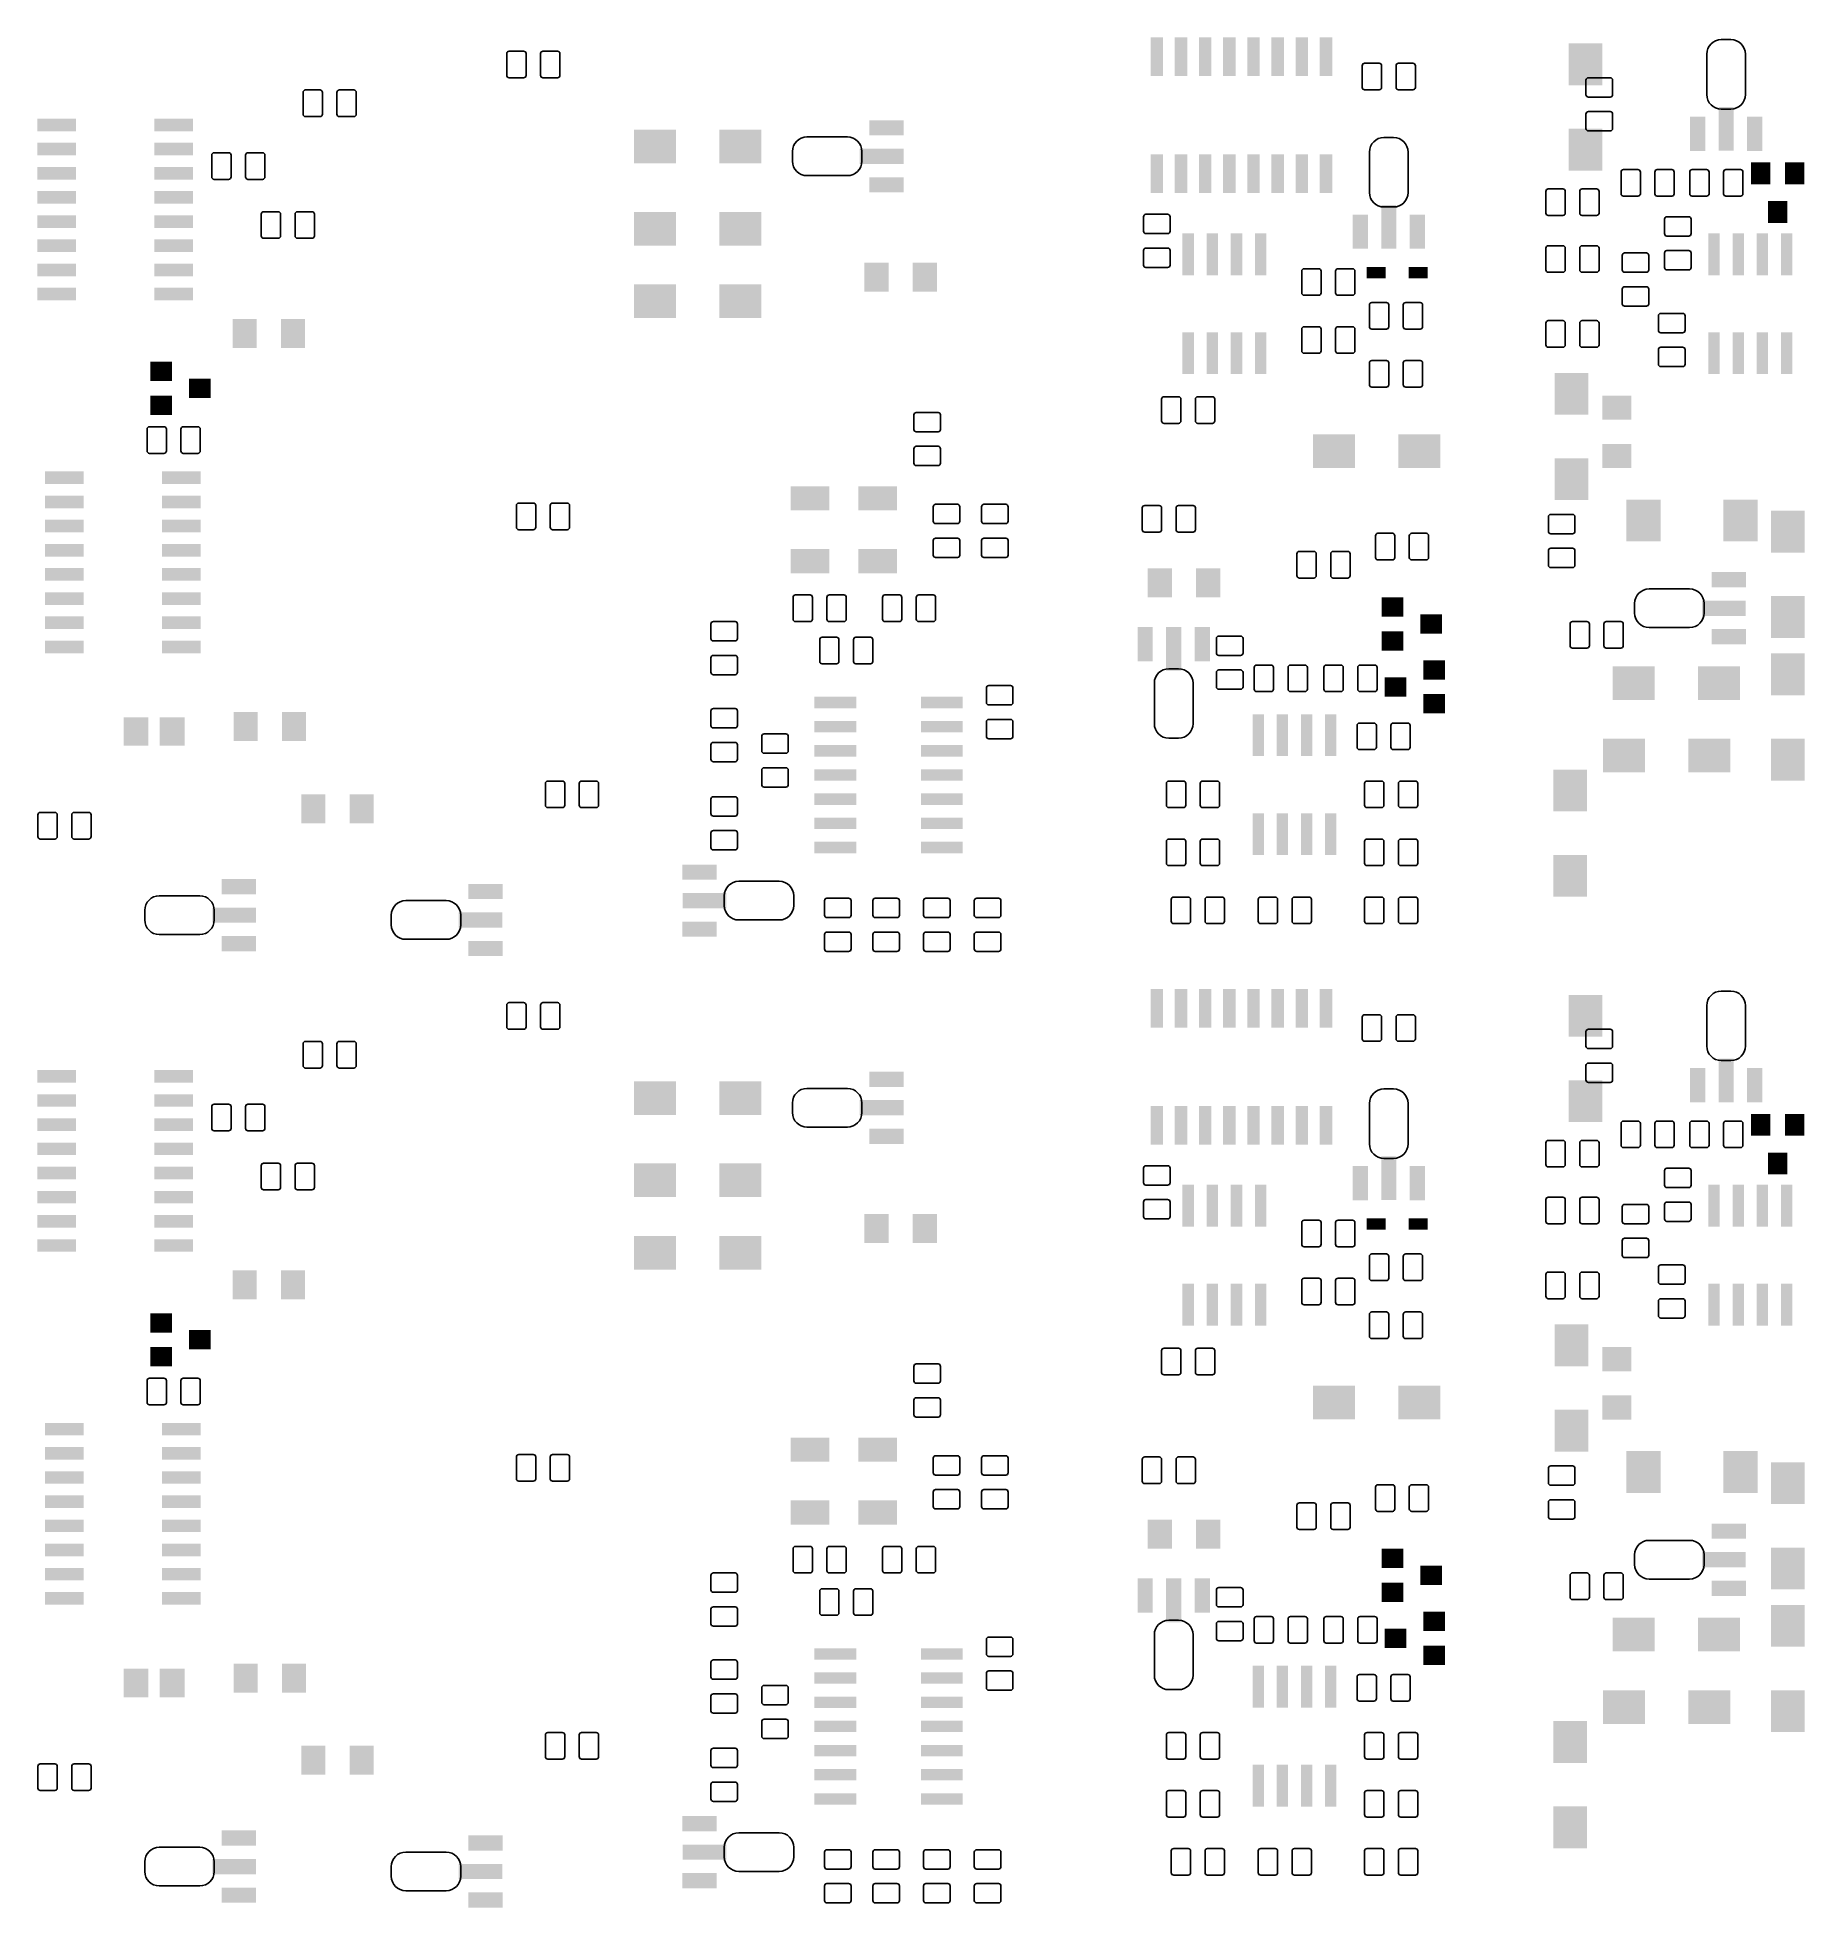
# Model space of a CAD drawing. Extents: x 1.7 to 94.6, y 3.2 to 101.5.
import ezdxf

# ---------------------------------------------------------------- set-up
doc = ezdxf.new("R2010")
doc.units = 0
doc.layers.add('31', color=251, linetype='CONTINUOUS')

# ---------------------------------------------------------------- blocks, each defined once
blk = doc.blocks.new('RECT162560X223520R25')
blk.add_lwpolyline([(0.508, -0.5715), (0.508, 0.5715, 0.4142), (0.381, 0.6985), (-0.381, 0.6985, 0.4142), (-0.508, 0.5715), (-0.508, -0.5715, 0.4142), (-0.381, -0.6985), (0.381, -0.6985, 0.4142)], format="xyb", close=True)
blk = doc.blocks.new('RECT')
blk.add_solid([(-0.5, -0.5), (0.5, -0.5), (-0.5, 0.5), (0.5, 0.5)])
blk = doc.blocks.new('RECT325120X584000R75')
blk.add_lwpolyline([(1.016, -1.063), (1.016, 1.063, 0.4142), (0.254, 1.825), (-0.254, 1.825, 0.4142), (-1.016, 1.063), (-1.016, -1.063, 0.4142), (-0.254, -1.825), (0.254, -1.825, 0.4142)], format="xyb", close=True)

msp = doc.modelspace()

# ---------------------------------------------------------------- block references
at = {"layer": '31'}
for p, xscale, yscale, rotation in [((60.567, 100.4444), 0.6604, 2.032, 180), ((61.837, 100.4444), 0.6604, 2.032, 180), ((63.107, 100.4444), 0.6604, 2.032, 180), ((64.377, 100.4444), 0.6604, 2.032, 180), ((65.647, 100.4444), 0.6604, 2.032, 180), ((66.917, 100.4444), 0.6604, 2.032, 180), ((68.187, 100.4444), 0.6604, 2.032, 180), ((69.457, 100.4444), 0.6604, 2.032, 180), ((2.7566, 96.863), 0.6604, 2.032, 270), ((8.9034, 96.863), 0.6604, 2.032, 270), ((34.195, 95.72), 1.77, 2.2, 270), ((38.679, 95.72), 1.77, 2.2, 270), ((46.365, 96.711), 0.8, 1.8, 90), ((2.7566, 95.593), 0.6604, 2.032, 270), ((8.9034, 95.593), 0.6604, 2.032, 270), ((46.111, 95.212), 0.8, 2.3, 90), ((2.7566, 94.323), 0.6604, 2.032, 270), ((8.9034, 94.323), 0.6604, 2.032, 270), ((60.567, 94.2976), 0.6604, 2.032, 180), ((61.837, 94.2976), 0.6604, 2.032, 180), ((63.107, 94.2976), 0.6604, 2.032, 180), ((64.377, 94.2976), 0.6604, 2.032, 180), ((65.647, 94.2976), 0.6604, 2.032, 180), ((66.917, 94.2976), 0.6604, 2.032, 180), ((68.187, 94.2976), 0.6604, 2.032, 180), ((69.457, 94.2976), 0.6604, 2.032, 180), ((92.311, 94.316), 1.016, 1.143, 180), ((2.7566, 93.053), 0.6604, 2.032, 270), ((8.9034, 93.053), 0.6604, 2.032, 270), ((46.365, 93.713), 0.8, 1.8, 90), ((93.2, 92.284), 1.016, 1.143, 180), ((2.7566, 91.783), 0.6604, 2.032, 270), ((8.9034, 91.783), 0.6604, 2.032, 270), ((34.195, 91.402), 1.77, 2.2, 270), ((38.679, 91.402), 1.77, 2.2, 270), ((2.7566, 90.513), 0.6604, 2.032, 270), ((8.9034, 90.513), 0.6604, 2.032, 270), ((62.218, 90.065), 0.6, 2.2, 180), ((63.488, 90.065), 0.6, 2.2, 180), ((64.758, 90.065), 0.6, 2.2, 180), ((66.028, 90.065), 0.6, 2.2, 180), ((2.7566, 89.243), 0.6604, 2.032, 270), ((8.9034, 89.243), 0.6604, 2.032, 270), ((45.835, 88.862), 1.27, 1.524, 180), ((48.375, 88.862), 1.27, 1.524, 180), ((34.195, 87.592), 1.77, 2.2, 270), ((38.679, 87.592), 1.77, 2.2, 270), ((2.7566, 87.973), 0.6604, 2.032, 270), ((8.9034, 87.973), 0.6604, 2.032, 270), ((62.218, 84.865), 0.6, 2.2, 180), ((63.488, 84.865), 0.6, 2.2, 180), ((64.758, 84.865), 0.6, 2.2, 180), ((66.028, 84.865), 0.6, 2.2, 180), ((8.243, 83.909), 1.016, 1.143, 90), ((8.243, 82.131), 1.016, 1.143, 270), ((10.275, 83.02), 1.016, 1.143, 270), ((84.745, 82), 1.27, 1.524, 90), ((69.882, 79.718), 1.77, 2.2, 90), ((74.366, 79.718), 1.77, 2.2, 90), ((84.745, 79.46), 1.27, 1.524, 90), ((3.1566, 78.321), 0.6604, 2.032, 270), ((9.3034, 78.321), 0.6604, 2.032, 270), ((42.3425, 77.2415), 1.27, 2.032, 90), ((45.8985, 77.2415), 1.27, 2.032, 90), ((3.1566, 77.051), 0.6604, 2.032, 270), ((9.3034, 77.051), 0.6604, 2.032, 270), ((3.1566, 75.781), 0.6604, 2.032, 270), ((9.3034, 75.781), 0.6604, 2.032, 270), ((3.1566, 74.511), 0.6604, 2.032, 270), ((9.3034, 74.511), 0.6604, 2.032, 270), ((42.3425, 73.9395), 1.27, 2.032, 90), ((45.8985, 73.9395), 1.27, 2.032, 90), ((3.1566, 73.241), 0.6604, 2.032, 270), ((9.3034, 73.241), 0.6604, 2.032, 270), ((90.6245, 72.962), 0.8, 1.8, 90), ((3.1566, 71.971), 0.6604, 2.032, 270), ((9.3034, 71.971), 0.6604, 2.032, 270), ((72.9495, 71.5265), 1.016, 1.143, 90), ((90.3705, 71.463), 0.8, 2.3, 90), ((3.1566, 70.701), 0.6604, 2.032, 270), ((9.3034, 70.701), 0.6604, 2.032, 270), ((74.9815, 70.6375), 1.016, 1.143, 270), ((59.957, 69.58), 0.8, 1.8, 180), ((61.456, 69.326), 0.8, 2.3, 180), ((62.955, 69.58), 0.8, 1.8, 180), ((72.9495, 69.7485), 1.016, 1.143, 270), ((90.6245, 69.964), 0.8, 1.8, 90), ((3.1566, 69.431), 0.6604, 2.032, 270), ((9.3034, 69.431), 0.6604, 2.032, 270), ((73.1065, 67.3325), 1.016, 1.143, 90), ((75.1385, 68.2215), 1.016, 1.143, 90), ((85.63, 67.526), 1.77, 2.2, 270), ((90.114, 67.526), 1.77, 2.2, 270), ((75.1385, 66.4435), 1.016, 1.143, 270), ((12.688, 65.24), 1.27, 1.524, 180), ((15.228, 65.24), 1.27, 1.524, 180), ((43.67, 66.51), 0.6, 2.2, 270), ((49.27, 66.51), 0.6, 2.2, 270), ((6.924, 64.986), 1.3, 1.5, 180), ((8.824, 64.986), 1.3, 1.5, 180), ((43.67, 65.24), 0.6, 2.2, 270), ((49.27, 65.24), 0.6, 2.2, 270), ((43.67, 63.97), 0.6, 2.2, 270), ((49.27, 63.97), 0.6, 2.2, 270), ((85.122, 63.716), 1.77, 2.2, 270), ((89.606, 63.716), 1.77, 2.2, 270), ((43.67, 62.7), 0.6, 2.2, 270), ((49.27, 62.7), 0.6, 2.2, 270), ((16.244, 60.922), 1.27, 1.524, 180), ((18.784, 60.922), 1.27, 1.524, 180), ((43.67, 61.43), 0.6, 2.2, 270), ((49.27, 61.43), 0.6, 2.2, 270), ((43.67, 60.16), 0.6, 2.2, 270), ((49.27, 60.16), 0.6, 2.2, 270), ((43.67, 58.89), 0.6, 2.2, 270), ((49.27, 58.89), 0.6, 2.2, 270), ((36.542, 57.595), 0.8, 1.8, 270), ((12.329, 56.833), 0.8, 1.8, 90), ((25.283, 56.579), 0.8, 1.8, 90), ((36.796, 56.096), 0.8, 2.3, 270), ((12.075, 55.334), 0.8, 2.3, 90), ((25.029, 55.08), 0.8, 2.3, 90), ((12.329, 53.835), 0.8, 1.8, 90), ((36.542, 54.597), 0.8, 1.8, 270), ((25.283, 53.581), 0.8, 1.8, 90), ((60.567, 50.4444), 0.6604, 2.032, 180), ((61.837, 50.4444), 0.6604, 2.032, 180), ((63.107, 50.4444), 0.6604, 2.032, 180), ((64.377, 50.4444), 0.6604, 2.032, 180), ((65.647, 50.4444), 0.6604, 2.032, 180), ((66.917, 50.4444), 0.6604, 2.032, 180), ((68.187, 50.4444), 0.6604, 2.032, 180), ((69.457, 50.4444), 0.6604, 2.032, 180), ((2.7566, 46.863), 0.6604, 2.032, 270), ((8.9034, 46.863), 0.6604, 2.032, 270), ((34.195, 45.72), 1.77, 2.2, 270), ((38.679, 45.72), 1.77, 2.2, 270), ((46.365, 46.711), 0.8, 1.8, 90), ((2.7566, 45.593), 0.6604, 2.032, 270), ((8.9034, 45.593), 0.6604, 2.032, 270), ((46.111, 45.212), 0.8, 2.3, 90), ((60.567, 44.2976), 0.6604, 2.032, 180), ((61.837, 44.2976), 0.6604, 2.032, 180), ((63.107, 44.2976), 0.6604, 2.032, 180), ((64.377, 44.2976), 0.6604, 2.032, 180), ((65.647, 44.2976), 0.6604, 2.032, 180), ((66.917, 44.2976), 0.6604, 2.032, 180), ((68.187, 44.2976), 0.6604, 2.032, 180), ((69.457, 44.2976), 0.6604, 2.032, 180), ((2.7566, 44.323), 0.6604, 2.032, 270), ((8.9034, 44.323), 0.6604, 2.032, 270), ((92.311, 44.316), 1.016, 1.143, 180), ((2.7566, 43.053), 0.6604, 2.032, 270), ((8.9034, 43.053), 0.6604, 2.032, 270), ((46.365, 43.713), 0.8, 1.8, 90), ((34.195, 41.402), 1.77, 2.2, 270), ((38.679, 41.402), 1.77, 2.2, 270), ((93.2, 42.284), 1.016, 1.143, 180), ((2.7566, 41.783), 0.6604, 2.032, 270), ((8.9034, 41.783), 0.6604, 2.032, 270), ((2.7566, 40.513), 0.6604, 2.032, 270), ((8.9034, 40.513), 0.6604, 2.032, 270), ((62.218, 40.065), 0.6, 2.2, 180), ((63.488, 40.065), 0.6, 2.2, 180), ((64.758, 40.065), 0.6, 2.2, 180), ((66.028, 40.065), 0.6, 2.2, 180), ((2.7566, 39.243), 0.6604, 2.032, 270), ((8.9034, 39.243), 0.6604, 2.032, 270), ((45.835, 38.862), 1.27, 1.524, 180), ((48.375, 38.862), 1.27, 1.524, 180), ((34.195, 37.592), 1.77, 2.2, 270), ((38.679, 37.592), 1.77, 2.2, 270), ((2.7566, 37.973), 0.6604, 2.032, 270), ((8.9034, 37.973), 0.6604, 2.032, 270), ((62.218, 34.865), 0.6, 2.2, 180), ((63.488, 34.865), 0.6, 2.2, 180), ((64.758, 34.865), 0.6, 2.2, 180), ((66.028, 34.865), 0.6, 2.2, 180), ((8.243, 33.909), 1.016, 1.143, 90), ((10.275, 33.02), 1.016, 1.143, 270), ((8.243, 32.131), 1.016, 1.143, 270), ((84.745, 32), 1.27, 1.524, 90), ((69.882, 29.718), 1.77, 2.2, 90), ((74.366, 29.718), 1.77, 2.2, 90), ((84.745, 29.46), 1.27, 1.524, 90), ((3.1566, 28.321), 0.6604, 2.032, 270), ((9.3034, 28.321), 0.6604, 2.032, 270), ((42.3425, 27.2415), 1.27, 2.032, 90), ((45.8985, 27.2415), 1.27, 2.032, 90), ((3.1566, 27.051), 0.6604, 2.032, 270), ((9.3034, 27.051), 0.6604, 2.032, 270), ((3.1566, 25.781), 0.6604, 2.032, 270), ((9.3034, 25.781), 0.6604, 2.032, 270), ((3.1566, 24.511), 0.6604, 2.032, 270), ((9.3034, 24.511), 0.6604, 2.032, 270), ((42.3425, 23.9395), 1.27, 2.032, 90), ((45.8985, 23.9395), 1.27, 2.032, 90), ((3.1566, 23.241), 0.6604, 2.032, 270), ((9.3034, 23.241), 0.6604, 2.032, 270), ((90.6245, 22.962), 0.8, 1.8, 90), ((3.1566, 21.971), 0.6604, 2.032, 270), ((9.3034, 21.971), 0.6604, 2.032, 270), ((72.9495, 21.5265), 1.016, 1.143, 90), ((90.3705, 21.463), 0.8, 2.3, 90), ((3.1566, 20.701), 0.6604, 2.032, 270), ((9.3034, 20.701), 0.6604, 2.032, 270), ((74.9815, 20.6375), 1.016, 1.143, 270), ((3.1566, 19.431), 0.6604, 2.032, 270), ((9.3034, 19.431), 0.6604, 2.032, 270), ((59.957, 19.58), 0.8, 1.8, 180), ((61.456, 19.326), 0.8, 2.3, 180), ((62.955, 19.58), 0.8, 1.8, 180), ((72.9495, 19.7485), 1.016, 1.143, 270), ((90.6245, 19.964), 0.8, 1.8, 90), ((75.1385, 18.2215), 1.016, 1.143, 90), ((73.1065, 17.3325), 1.016, 1.143, 90), ((85.63, 17.526), 1.77, 2.2, 270), ((90.114, 17.526), 1.77, 2.2, 270), ((43.67, 16.51), 0.6, 2.2, 270), ((49.27, 16.51), 0.6, 2.2, 270), ((75.1385, 16.4435), 1.016, 1.143, 270), ((6.924, 14.986), 1.3, 1.5, 180), ((8.824, 14.986), 1.3, 1.5, 180), ((12.688, 15.24), 1.27, 1.524, 180), ((15.228, 15.24), 1.27, 1.524, 180), ((43.67, 15.24), 0.6, 2.2, 270), ((49.27, 15.24), 0.6, 2.2, 270), ((43.67, 13.97), 0.6, 2.2, 270), ((49.27, 13.97), 0.6, 2.2, 270), ((85.122, 13.716), 1.77, 2.2, 270), ((89.606, 13.716), 1.77, 2.2, 270), ((43.67, 12.7), 0.6, 2.2, 270), ((49.27, 12.7), 0.6, 2.2, 270), ((16.244, 10.922), 1.27, 1.524, 180), ((18.784, 10.922), 1.27, 1.524, 180), ((43.67, 11.43), 0.6, 2.2, 270), ((49.27, 11.43), 0.6, 2.2, 270), ((43.67, 10.16), 0.6, 2.2, 270), ((49.27, 10.16), 0.6, 2.2, 270), ((43.67, 8.89), 0.6, 2.2, 270), ((49.27, 8.89), 0.6, 2.2, 270), ((36.542, 7.595), 0.8, 1.8, 270), ((12.329, 6.833), 0.8, 1.8, 90), ((25.283, 6.579), 0.8, 1.8, 90), ((36.796, 6.096), 0.8, 2.3, 270), ((12.075, 5.334), 0.8, 2.3, 90), ((25.029, 5.08), 0.8, 2.3, 90), ((36.542, 4.597), 0.8, 1.8, 270), ((12.329, 3.835), 0.8, 1.8, 90), ((25.283, 3.581), 0.8, 1.8, 90)]:
    msp.add_blockref('RECT', p, dxfattribs=dict(at, xscale=xscale, yscale=yscale, rotation=rotation))
for name, p in [('RECT325120X584000R75', (90.4875, 99.5175)), ('RECT162560X223520R25', (26.912, 100.038)), ('RECT162560X223520R25', (28.69, 100.038)), ('RECT162560X223520R25', (71.87, 99.403)), ('RECT162560X223520R25', (73.648, 99.403)), ('RECT162560X223520R25', (16.211, 98)), ('RECT162560X223520R25', (17.989, 98)), ('RECT162560X223520R25', (11.411, 94.7)), ('RECT162560X223520R25', (13.189, 94.7)), ('RECT325120X584000R75', (72.759, 94.374)), ('RECT162560X223520R25', (81.522, 92.799)), ('RECT162560X223520R25', (83.3, 92.799)), ('RECT162560X223520R25', (14.011, 91.6)), ('RECT162560X223520R25', (15.789, 91.6)), ('RECT162560X223520R25', (81.522, 89.8145)), ('RECT162560X223520R25', (83.3, 89.8145)), ('RECT162560X223520R25', (81.522, 85.8775)), ('RECT162560X223520R25', (83.3, 85.8775)), ('RECT162560X223520R25', (68.695, 85.56)), ('RECT162560X223520R25', (70.473, 85.56)), ('RECT162560X223520R25', (72.251, 83.782)), ('RECT162560X223520R25', (74.029, 83.782)), ('RECT162560X223520R25', (8.011, 80.3)), ('RECT162560X223520R25', (9.789, 80.3)), ('RECT162560X223520R25', (60.313, 76.162)), ('RECT162560X223520R25', (62.091, 76.162)), ('RECT162560X223520R25', (72.5685, 74.7015)), ('RECT162560X223520R25', (74.3465, 74.7015)), ('RECT162560X223520R25', (82.792, 70.066)), ('RECT162560X223520R25', (84.57, 70.066)), ('RECT162560X223520R25', (69.857, 67.78)), ('RECT162560X223520R25', (71.635, 67.78)), ('RECT162560X223520R25', (61.583, 61.684)), ('RECT162560X223520R25', (63.361, 61.684)), ('RECT162560X223520R25', (61.583, 58.636)), ('RECT162560X223520R25', (63.361, 58.636)), ('RECT162560X223520R25', (66.409, 55.588)), ('RECT162560X223520R25', (68.187, 55.588)), ('RECT162560X223520R25', (71.997, 55.588)), ('RECT162560X223520R25', (73.775, 55.588)), ('RECT325120X584000R75', (90.4875, 49.5175)), ('RECT162560X223520R25', (26.912, 50.038)), ('RECT162560X223520R25', (28.69, 50.038)), ('RECT162560X223520R25', (71.87, 49.403)), ('RECT162560X223520R25', (73.648, 49.403)), ('RECT162560X223520R25', (16.211, 48)), ('RECT162560X223520R25', (17.989, 48)), ('RECT325120X584000R75', (72.759, 44.374)), ('RECT162560X223520R25', (11.411, 44.7)), ('RECT162560X223520R25', (13.189, 44.7)), ('RECT162560X223520R25', (81.522, 42.799)), ('RECT162560X223520R25', (83.3, 42.799)), ('RECT162560X223520R25', (14.011, 41.6)), ('RECT162560X223520R25', (15.789, 41.6)), ('RECT162560X223520R25', (81.522, 39.8145)), ('RECT162560X223520R25', (83.3, 39.8145)), ('RECT162560X223520R25', (81.522, 35.8775)), ('RECT162560X223520R25', (83.3, 35.8775)), ('RECT162560X223520R25', (68.695, 35.56)), ('RECT162560X223520R25', (70.473, 35.56)), ('RECT162560X223520R25', (72.251, 33.782)), ('RECT162560X223520R25', (74.029, 33.782)), ('RECT162560X223520R25', (8.011, 30.3)), ('RECT162560X223520R25', (9.789, 30.3)), ('RECT162560X223520R25', (60.313, 26.162)), ('RECT162560X223520R25', (62.091, 26.162)), ('RECT162560X223520R25', (72.5685, 24.7015)), ('RECT162560X223520R25', (74.3465, 24.7015)), ('RECT162560X223520R25', (82.792, 20.066)), ('RECT162560X223520R25', (84.57, 20.066)), ('RECT162560X223520R25', (69.857, 17.78)), ('RECT162560X223520R25', (71.635, 17.78)), ('RECT162560X223520R25', (61.583, 11.684)), ('RECT162560X223520R25', (63.361, 11.684)), ('RECT162560X223520R25', (61.583, 8.636)), ('RECT162560X223520R25', (63.361, 8.636)), ('RECT162560X223520R25', (66.409, 5.588)), ('RECT162560X223520R25', (68.187, 5.588)), ('RECT162560X223520R25', (71.997, 5.588)), ('RECT162560X223520R25', (73.775, 5.588))]:
    msp.add_blockref(name, p, dxfattribs=at)
for p, xscale, yscale in [((83.1, 100.042), 1.77, 2.2), ((90.4875, 96.6505), 0.8, 2.3), ((83.1, 95.558), 1.77, 2.2), ((88.9885, 96.3965), 0.8, 1.8), ((91.9865, 96.3965), 0.8, 1.8), ((94.089, 94.316), 1.016, 1.143), ((72.759, 91.507), 0.8, 2.3), ((71.26, 91.253), 0.8, 1.8), ((74.258, 91.253), 0.8, 1.8), ((89.8525, 90.065), 0.6, 2.2), ((91.1225, 90.065), 0.6, 2.2), ((92.3925, 90.065), 0.6, 2.2), ((93.6625, 90.065), 0.6, 2.2), ((12.63, 85.9), 1.27, 1.524), ((15.17, 85.9), 1.27, 1.524), ((89.8525, 84.865), 0.6, 2.2), ((91.1225, 84.865), 0.6, 2.2), ((92.3925, 84.865), 0.6, 2.2), ((93.6625, 84.865), 0.6, 2.2), ((82.365, 82.732), 1.77, 2.2), ((82.365, 78.248), 1.77, 2.2), ((86.144, 76.07), 1.8, 2.2), ((91.244, 76.07), 1.8, 2.2), ((93.726, 75.483), 1.77, 2.2), ((60.73, 72.8), 1.27, 1.524), ((63.27, 72.8), 1.27, 1.524), ((93.726, 70.999), 1.77, 2.2), ((93.726, 67.99), 1.77, 2.2), ((65.901, 64.792), 0.6, 2.2), ((67.171, 64.792), 0.6, 2.2), ((68.441, 64.792), 0.6, 2.2), ((69.711, 64.792), 0.6, 2.2), ((93.726, 63.506), 1.77, 2.2), ((82.296, 61.882), 1.77, 2.2), ((65.901, 59.592), 0.6, 2.2), ((67.171, 59.592), 0.6, 2.2), ((68.441, 59.592), 0.6, 2.2), ((69.711, 59.592), 0.6, 2.2), ((82.296, 57.398), 1.77, 2.2), ((83.1, 50.042), 1.77, 2.2), ((88.9885, 46.3965), 0.8, 1.8), ((90.4875, 46.6505), 0.8, 2.3), ((91.9865, 46.3965), 0.8, 1.8), ((83.1, 45.558), 1.77, 2.2), ((94.089, 44.316), 1.016, 1.143), ((72.759, 41.507), 0.8, 2.3), ((71.26, 41.253), 0.8, 1.8), ((74.258, 41.253), 0.8, 1.8), ((89.8525, 40.065), 0.6, 2.2), ((91.1225, 40.065), 0.6, 2.2), ((92.3925, 40.065), 0.6, 2.2), ((93.6625, 40.065), 0.6, 2.2), ((12.63, 35.9), 1.27, 1.524), ((15.17, 35.9), 1.27, 1.524), ((89.8525, 34.865), 0.6, 2.2), ((91.1225, 34.865), 0.6, 2.2), ((92.3925, 34.865), 0.6, 2.2), ((93.6625, 34.865), 0.6, 2.2), ((82.365, 32.732), 1.77, 2.2), ((82.365, 28.248), 1.77, 2.2), ((86.144, 26.07), 1.8, 2.2), ((91.244, 26.07), 1.8, 2.2), ((93.726, 25.483), 1.77, 2.2), ((60.73, 22.8), 1.27, 1.524), ((63.27, 22.8), 1.27, 1.524), ((93.726, 20.999), 1.77, 2.2), ((93.726, 17.99), 1.77, 2.2), ((65.901, 14.792), 0.6, 2.2), ((67.171, 14.792), 0.6, 2.2), ((68.441, 14.792), 0.6, 2.2), ((69.711, 14.792), 0.6, 2.2), ((93.726, 13.506), 1.77, 2.2), ((82.296, 11.882), 1.77, 2.2), ((65.901, 9.592), 0.6, 2.2), ((67.171, 9.592), 0.6, 2.2), ((68.441, 9.592), 0.6, 2.2), ((69.711, 9.592), 0.6, 2.2), ((82.296, 7.398), 1.77, 2.2)]:
    msp.add_blockref('RECT', p, dxfattribs=dict(at, xscale=xscale, yscale=yscale))
for name, p, rotation in [('RECT162560X223520R25', (83.82, 98.8315), 270), ('RECT162560X223520R25', (83.82, 97.0535), 270), ('RECT325120X584000R75', (43.244, 95.212), 90), ('RECT162560X223520R25', (85.471, 93.815), 180), ('RECT162560X223520R25', (87.249, 93.815), 180), ('RECT162560X223520R25', (89.081, 93.815), 180), ('RECT162560X223520R25', (90.859, 93.815), 180), ('RECT162560X223520R25', (60.567, 91.656), 270), ('RECT162560X223520R25', (87.9475, 91.529), 270), ('RECT162560X223520R25', (60.567, 89.878), 270), ('RECT162560X223520R25', (85.725, 89.624), 270), ('RECT162560X223520R25', (87.9475, 89.751), 270), ('RECT162560X223520R25', (68.695, 88.608), 180), ('RECT162560X223520R25', (70.473, 88.608), 180), ('RECT162560X223520R25', (72.251, 86.83), 180), ('RECT162560X223520R25', (74.029, 86.83), 180), ('RECT162560X223520R25', (85.725, 87.846), 270), ('RECT162560X223520R25', (87.63, 86.449), 90), ('RECT162560X223520R25', (87.63, 84.671), 90), ('RECT162560X223520R25', (61.329, 81.877), 180), ('RECT162560X223520R25', (63.107, 81.877), 180), ('RECT162560X223520R25', (48.502, 81.242), 90), ('RECT162560X223520R25', (48.502, 79.464), 90), ('RECT162560X223520R25', (27.42, 76.289), 180), ('RECT162560X223520R25', (29.198, 76.289), 180), ('RECT162560X223520R25', (49.518, 76.416), 270), ('RECT162560X223520R25', (52.058, 76.416), 270), ('RECT162560X223520R25', (81.8425, 75.884), 270), ('RECT162560X223520R25', (49.518, 74.638), 270), ('RECT162560X223520R25', (52.058, 74.638), 270), ('RECT162560X223520R25', (68.441, 73.749), 180), ('RECT162560X223520R25', (70.219, 73.749), 180), ('RECT162560X223520R25', (81.8425, 74.106), 270), ('RECT162560X223520R25', (41.9615, 71.463), 180), ('RECT162560X223520R25', (43.7395, 71.463), 180), ('RECT162560X223520R25', (46.6605, 71.463), 180), ('RECT162560X223520R25', (48.4385, 71.463), 180), ('RECT325120X584000R75', (87.5035, 71.463), 90), ('RECT162560X223520R25', (37.834, 70.2565), 270), ('RECT162560X223520R25', (43.3585, 69.2405), 180), ('RECT162560X223520R25', (45.1365, 69.2405), 180), ('RECT162560X223520R25', (64.4, 69.489), 90), ('RECT162560X223520R25', (37.834, 68.4785), 270), ('RECT325120X584000R75', (61.456, 66.459), 180), ('RECT162560X223520R25', (64.4, 67.711), 90), ('RECT162560X223520R25', (66.193, 67.78), 180), ('RECT162560X223520R25', (67.971, 67.78), 180), ('RECT162560X223520R25', (52.312, 66.891), 270), ('RECT162560X223520R25', (37.834, 65.6845), 90), ('RECT162560X223520R25', (52.312, 65.113), 270), ('RECT162560X223520R25', (71.597, 64.732), 180), ('RECT162560X223520R25', (73.375, 64.732), 180), ('RECT162560X223520R25', (37.834, 63.9065), 90), ('RECT162560X223520R25', (40.501, 64.351), 90), ('RECT162560X223520R25', (40.501, 62.573), 90), ('RECT162560X223520R25', (28.944, 61.684), 180), ('RECT162560X223520R25', (30.722, 61.684), 180), ('RECT162560X223520R25', (71.997, 61.684), 180), ('RECT162560X223520R25', (73.775, 61.684), 180), ('RECT162560X223520R25', (37.834, 61.049), 270), ('RECT162560X223520R25', (2.274, 60.033), 180), ('RECT162560X223520R25', (4.052, 60.033), 180), ('RECT162560X223520R25', (37.834, 59.271), 270), ('RECT162560X223520R25', (71.997, 58.636), 180), ('RECT162560X223520R25', (73.775, 58.636), 180), ('RECT325120X584000R75', (39.663, 56.096), 270), ('RECT325120X584000R75', (9.208, 55.334), 90), ('RECT325120X584000R75', (22.162, 55.08), 90), ('RECT162560X223520R25', (43.803, 55.715), 270), ('RECT162560X223520R25', (46.343, 55.715), 270), ('RECT162560X223520R25', (49.01, 55.715), 270), ('RECT162560X223520R25', (51.677, 55.715), 90), ('RECT162560X223520R25', (61.837, 55.588), 180), ('RECT162560X223520R25', (63.615, 55.588), 180), ('RECT162560X223520R25', (43.803, 53.937), 270), ('RECT162560X223520R25', (46.343, 53.937), 270), ('RECT162560X223520R25', (49.01, 53.937), 270), ('RECT162560X223520R25', (51.677, 53.937), 90), ('RECT162560X223520R25', (83.82, 48.8315), 270), ('RECT162560X223520R25', (83.82, 47.0535), 270), ('RECT325120X584000R75', (43.244, 45.212), 90), ('RECT162560X223520R25', (85.471, 43.815), 180), ('RECT162560X223520R25', (87.249, 43.815), 180), ('RECT162560X223520R25', (89.081, 43.815), 180), ('RECT162560X223520R25', (90.859, 43.815), 180), ('RECT162560X223520R25', (60.567, 41.656), 270), ('RECT162560X223520R25', (87.9475, 41.529), 270), ('RECT162560X223520R25', (60.567, 39.878), 270), ('RECT162560X223520R25', (85.725, 39.624), 270), ('RECT162560X223520R25', (87.9475, 39.751), 270), ('RECT162560X223520R25', (68.695, 38.608), 180), ('RECT162560X223520R25', (70.473, 38.608), 180), ('RECT162560X223520R25', (85.725, 37.846), 270), ('RECT162560X223520R25', (72.251, 36.83), 180), ('RECT162560X223520R25', (74.029, 36.83), 180), ('RECT162560X223520R25', (87.63, 36.449), 90), ('RECT162560X223520R25', (87.63, 34.671), 90), ('RECT162560X223520R25', (61.329, 31.877), 180), ('RECT162560X223520R25', (63.107, 31.877), 180), ('RECT162560X223520R25', (48.502, 31.242), 90), ('RECT162560X223520R25', (48.502, 29.464), 90), ('RECT162560X223520R25', (27.42, 26.289), 180), ('RECT162560X223520R25', (29.198, 26.289), 180), ('RECT162560X223520R25', (49.518, 26.416), 270), ('RECT162560X223520R25', (52.058, 26.416), 270), ('RECT162560X223520R25', (81.8425, 25.884), 270), ('RECT162560X223520R25', (49.518, 24.638), 270), ('RECT162560X223520R25', (52.058, 24.638), 270), ('RECT162560X223520R25', (81.8425, 24.106), 270), ('RECT162560X223520R25', (68.441, 23.749), 180), ('RECT162560X223520R25', (70.219, 23.749), 180), ('RECT162560X223520R25', (41.9615, 21.463), 180), ('RECT162560X223520R25', (43.7395, 21.463), 180), ('RECT162560X223520R25', (46.6605, 21.463), 180), ('RECT162560X223520R25', (48.4385, 21.463), 180), ('RECT325120X584000R75', (87.5035, 21.463), 90), ('RECT162560X223520R25', (37.834, 20.2565), 270), ('RECT162560X223520R25', (43.3585, 19.2405), 180), ('RECT162560X223520R25', (45.1365, 19.2405), 180), ('RECT162560X223520R25', (64.4, 19.489), 90), ('RECT162560X223520R25', (37.834, 18.4785), 270), ('RECT325120X584000R75', (61.456, 16.459), 180), ('RECT162560X223520R25', (64.4, 17.711), 90), ('RECT162560X223520R25', (66.193, 17.78), 180), ('RECT162560X223520R25', (67.971, 17.78), 180), ('RECT162560X223520R25', (52.312, 16.891), 270), ('RECT162560X223520R25', (37.834, 15.6845), 90), ('RECT162560X223520R25', (40.501, 14.351), 90), ('RECT162560X223520R25', (52.312, 15.113), 270), ('RECT162560X223520R25', (71.597, 14.732), 180), ('RECT162560X223520R25', (73.375, 14.732), 180), ('RECT162560X223520R25', (37.834, 13.9065), 90), ('RECT162560X223520R25', (40.501, 12.573), 90), ('RECT162560X223520R25', (28.944, 11.684), 180), ('RECT162560X223520R25', (30.722, 11.684), 180), ('RECT162560X223520R25', (71.997, 11.684), 180), ('RECT162560X223520R25', (73.775, 11.684), 180), ('RECT162560X223520R25', (37.834, 11.049), 270), ('RECT162560X223520R25', (2.274, 10.033), 180), ('RECT162560X223520R25', (4.052, 10.033), 180), ('RECT162560X223520R25', (37.834, 9.271), 270), ('RECT162560X223520R25', (71.997, 8.636), 180), ('RECT162560X223520R25', (73.775, 8.636), 180), ('RECT325120X584000R75', (39.663, 6.096), 270), ('RECT325120X584000R75', (9.208, 5.334), 90), ('RECT325120X584000R75', (22.162, 5.08), 90), ('RECT162560X223520R25', (43.803, 5.715), 270), ('RECT162560X223520R25', (46.343, 5.715), 270), ('RECT162560X223520R25', (49.01, 5.715), 270), ('RECT162560X223520R25', (51.677, 5.715), 90), ('RECT162560X223520R25', (61.837, 5.588), 180), ('RECT162560X223520R25', (63.615, 5.588), 180), ('RECT162560X223520R25', (43.803, 3.937), 270), ('RECT162560X223520R25', (46.343, 3.937), 270), ('RECT162560X223520R25', (49.01, 3.937), 270), ('RECT162560X223520R25', (51.677, 3.937), 90)]:
    msp.add_blockref(name, p, dxfattribs=dict(at, rotation=rotation))
at = {"layer": '31', "yscale": 0.6, "rotation": 180}
for p in [(72.1, 89.1), (74.3, 89.1), (72.1, 39.1), (74.3, 39.1)]:
    msp.add_blockref('RECT', p, dxfattribs=at)

doc.saveas('drawing.dxf')
